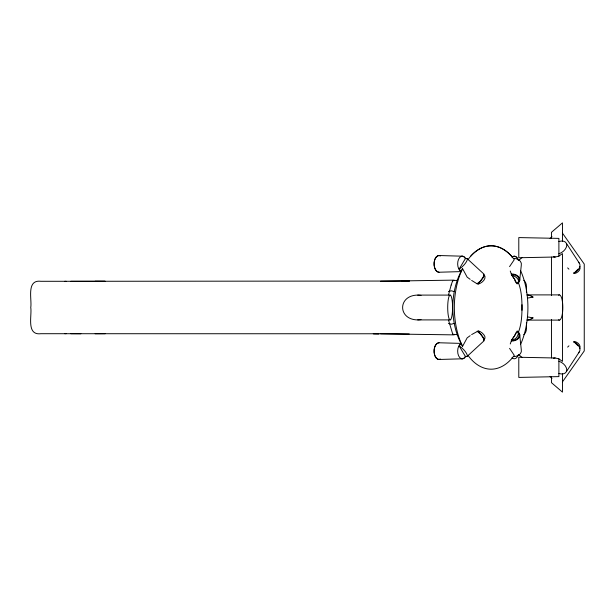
<?xml version="1.0" encoding="UTF-8"?>
<svg xmlns="http://www.w3.org/2000/svg" width="615" height="615" viewBox="0 0 615 615"><rect width="100%" height="100%" fill="white"/><g stroke="black" fill="none" stroke-linecap="round" stroke-linejoin="round"><path stroke-width="0.92" d="M526.417 292.263C526.317 288.397 527.478 282.969 523.788 280.302M519.637 280.832L521.297 265.234A7.18 5.443 6.1 0 0 513.387 258.423M521.981 310.291C522.05 301.142 521.774 291.333 518.399 282.677M480.738 334.437L483.282 338.012L483.682 340.403M483.682 274.598L483.282 276.988L480.738 280.563M579.884 348.636C581.067 345.077 577.67 342.109 574.464 341.463M448.52 294.908L451.141 285.106M452.363 281.601L451.172 285.014M510.258 343.97L511.496 340.518A2.491 0.431 -59.6 0 1 511.811 339.672L514.186 336.351M471.659 280.417L477.225 283.892L477.486 283.484A2.491 2.168 42.1 0 0 478.624 284.015L478.916 283.223M470.16 279.325L467.154 277.142L462.572 268.617L460.896 271.945A53.459 31.872 -90 0 0 460.843 343.009L462.572 346.383L467.154 337.858L470.16 335.675M518.399 332.323C521.774 323.667 522.05 313.858 521.981 304.709M462.572 268.617L460.535 273.229A61.692 36.785 -90 0 0 460.535 341.771L462.572 346.383M478.655 283.946C481.553 283.008 485.719 279.856 484.989 276.204L483.805 275.336M516.469 332.169L514.624 335.698C520.344 323.321 519.706 340.641 511.849 339.618M520.69 344.077L521.712 341.771A61.692 36.785 90 0 0 521.712 273.229L520.69 270.923M452.371 281.57L453.078 280.563L457.376 280.317M509.566 266.641L514.309 259.622L511.557 256.209A61.692 36.785 90 0 0 470.683 256.201L467.938 259.622M459.205 268.955L465.263 258.8A7.18 2.045 -47.4 0 1 466.331 261.867A7.18 2.045 -47.4 0 1 459.205 268.955L460.566 270.961L459.943 270.531A7.688 4.582 -90 0 1 458.598 259.199A7.688 4.582 -90 0 1 465.478 258.446A7.688 4.582 90 0 0 461.05 256.455M566.377 371.675L579.599 351.419M459.205 346.045A7.18 2.045 47.4 0 1 466.331 353.133A7.18 2.045 47.4 0 1 465.263 356.2L459.205 346.045L460.566 344.039L459.943 344.469A7.688 4.582 -90 0 0 458.598 355.801A7.688 4.582 -90 0 0 465.478 356.554A7.688 4.582 90 0 1 461.05 358.545M512.518 338.788L514.094 336.466M562.394 381.961L584.25 350.934L584.25 264.066L562.394 233.039M578.1 269.147L575.04 272.091M550.071 238.635L551.947 236.46M480.038 281.293L477.486 283.484M567.637 347.098L568.929 345.822M517.569 282.962L519.137 280.563L518.599 277.619L516 275.305L511.496 274.482L510.258 271.031M467.093 356.416L484.036 340.818A7.18 2.045 47.4 0 0 482.752 336.72A7.18 2.045 47.4 0 0 477.563 331.316L471.659 334.583M518.545 260.545L522.12 257.477M523.788 334.698C527.478 332.008 526.317 326.603 526.417 322.737M527.593 316.91L532.997 317.886L531.875 318.678A12.408 10.947 90 0 1 527.124 319.908M452.848 280.686L454.208 280.448M477.225 283.892L477.563 283.684A7.18 2.045 -47.4 0 0 482.752 278.28A7.18 2.045 -47.4 0 0 484.036 274.182L467.093 258.584M454.178 323.413L451.364 324.205L448.42 323.413M573.68 272.891L574.256 272.614M448.42 291.587L451.364 290.795L454.178 291.587M517.046 283.892L517.492 283.684A7.18 5.443 6.1 0 0 519.098 277.457A7.18 5.443 6.1 0 0 511.734 274.021L511.219 274.106M558.889 256.124L562.464 253.626L562.464 361.374L558.889 358.876M573.626 273.368L574.541 272.952A8.671 5.566 -33.1 0 0 578.484 262.236M531.137 318.678L532.997 317.886M483.805 339.672C487.641 337.258 481.837 331.762 478.624 330.978A2.491 2.16 -42.1 0 0 477.486 331.516L477.225 331.108M574.464 273.537C577.67 272.891 581.075 269.947 579.884 266.364M527.593 298.091L532.997 297.114L531.875 296.322A12.408 10.947 -90 0 0 527.124 295.092M555.137 257.016L558.889 256.171L558.889 238.389L518.791 237.582L518.791 257.746L555.137 257.016L553.254 256.732M553.254 358.268L555.137 357.984L558.889 358.829L558.889 376.611L518.791 377.418L518.791 357.254L555.137 357.984M450.134 295.092L417.746 295.092C397.59 295.223 397.59 319.777 417.746 319.908L450.134 319.908M417.746 319.908L421.029 319.6M64.813 333.707L66.366 333.63M439.056 272.23A8.356 4.982 90 0 1 434.121 262.789A8.356 4.982 90 0 1 440.348 255.809A8.356 4.982 -90 0 0 434.121 262.789A8.356 4.982 -90 0 0 439.056 272.23L460.151 271.622M439.056 359.475L462.234 358.806M454.201 280.125L380.647 281.247M401.895 281.109L409.221 281.04L401.779 281.078M409.221 281.04L70.856 281.293M95.141 333.753L105.188 333.707M527.063 294.893L559.366 294.893M527.063 320.108L559.366 320.108M95.141 281.247L105.188 281.293L40.921 281.293C25.976 279.379 32.134 299.797 30.75 307.5C32.134 315.203 25.976 335.621 40.921 333.707L378.932 333.768L373.282 333.722L454.201 334.875M70.856 333.707L80.88 333.753M380.647 333.753L409.221 333.96M439.056 255.525L462.234 256.194M439.056 342.77A8.356 4.982 -90 0 0 434.121 352.211A8.356 4.982 -90 0 0 440.348 359.191A8.356 4.982 90 0 1 434.121 352.211A8.356 4.982 90 0 1 439.056 342.77L460.151 343.378M457.183 334.683L452.763 334.253L448.52 320.092M64.813 281.293L66.366 281.37M454.208 334.552L452.848 334.314M417.746 295.092L421.029 295.4M511.496 340.518C516.023 341.64 522.066 335.759 517.569 332.039M511.219 340.894L511.734 340.979A7.18 5.443 -6.1 0 0 519.098 337.543A7.18 5.443 -6.1 0 0 517.492 331.316L517.046 331.108M531.137 296.322L532.997 297.114M573.626 341.632L574.541 342.048A8.671 5.566 33.1 0 1 578.484 352.764M573.68 342.109L574.256 342.386M477.486 331.516L480.038 333.707M575.04 342.909L578.1 345.853M518.545 354.455L522.12 357.523M567.637 267.902L568.929 269.178M514.186 278.649L511.811 275.336A2.491 0.431 59.6 0 1 511.496 274.482M550.071 376.365L551.947 378.54M511.849 275.382C514.471 275.804 517.684 277.772 518.553 280.609C518.906 285.96 515.285 283.284 514.624 279.302L516.469 282.831M467.938 355.378L470.683 358.791A61.692 36.785 -90 0 0 511.557 358.791L514.309 355.378L509.566 348.359M512.518 276.212L514.094 278.534M566.377 243.325L579.599 263.581M478.655 331.055L478.916 331.777M519.637 334.168L521.297 349.766A7.18 5.443 -6.1 0 1 513.387 356.577M562.464 241.264L562.464 222.876L551.455 232.324L551.455 238.043M562.464 373.736L562.464 392.124L551.455 382.676L551.455 376.957M551.455 257.078L551.455 295.569M551.455 319.431L551.455 357.922M558.889 361.205A8.671 5.566 33.1 0 1 566.761 369.907A8.671 5.566 33.1 0 1 558.889 373.466M558.889 241.534A8.671 5.566 -33.1 0 1 566.761 245.093A8.671 5.566 -33.1 0 1 558.889 253.795M558.597 295.215A12.607 3.459 -90 0 1 562.825 307.5A12.607 3.459 -90 0 1 558.597 319.785M470.683 256.209A61.692 36.785 -90 0 1 511.565 256.201M518.23 354.963A7.688 4.582 -90 0 1 511.972 357.776M511.972 257.224A7.688 4.582 -90 0 1 518.23 260.037A7.688 4.582 90 0 0 513.071 256.455M452.548 306.7L452.509 310.26A12.408 2.429 -90 0 1 448.766 317.755A12.408 2.429 -90 0 1 448.766 297.245A12.408 2.429 -90 0 1 452.509 304.74L452.548 306.7"/></g></svg>
